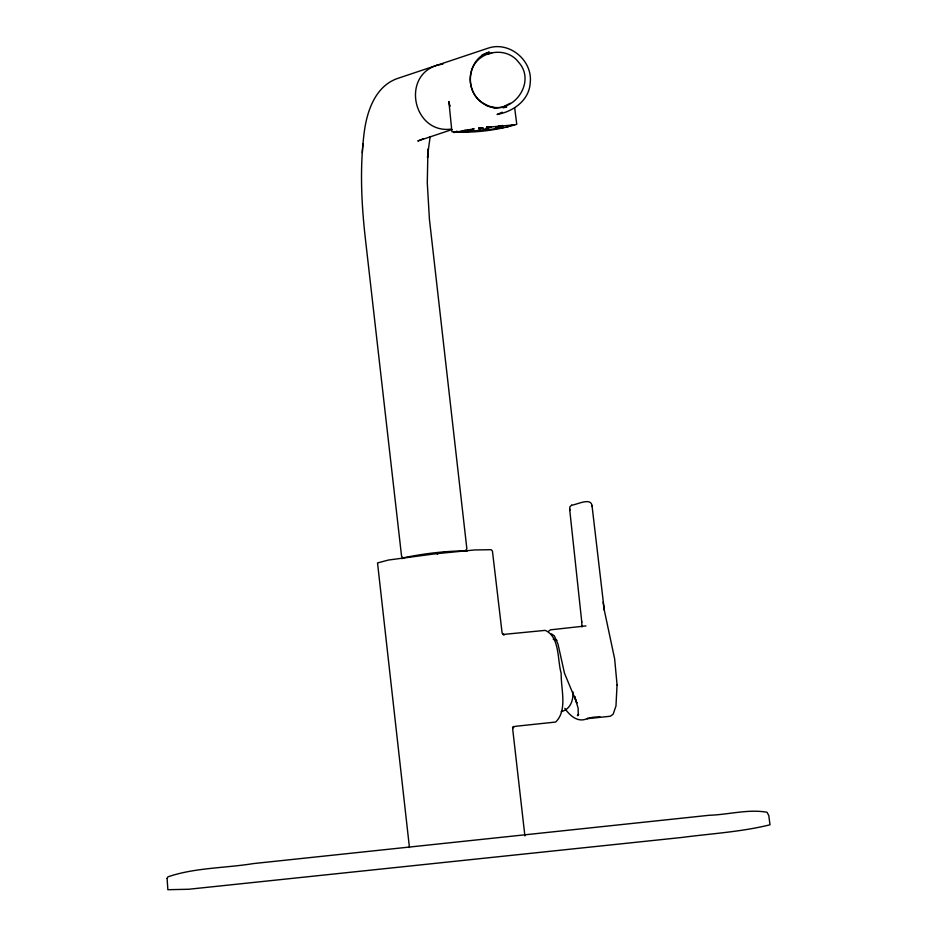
<?xml version="1.0" encoding="UTF-8"?>
<svg xmlns="http://www.w3.org/2000/svg" width="937" height="937" viewBox="0 0 937 937"><rect width="100%" height="100%" fill="white"/><g stroke="black" fill="none" stroke-linecap="round" stroke-linejoin="round"><path stroke-width="1.41" d="M572.894 691.764C573.444 700.349 570.516 709.286 561.181 711.663M502.255 112.206L497.078 114.478C513.253 111.632 529.452 100.236 530.237 82.456C532.696 60.378 509.224 40.877 488.083 48.174L398.729 78.064C375.069 85.49 366.554 111.948 363.989 134.155C359.843 168.145 361.389 202.568 365.125 236.522L401.563 556.145L402.758 557.62M427.869 153.481L427.284 182.82L429.415 219.188L466.86 548.766L465.349 550.769M362.268 152.719L362.584 148.737M362.642 147.859L362.982 143.642M427.869 153.317L430.165 136.72M502.173 125.312L501.658 126.062L499.444 125.921M511.883 125.171L506.612 127.127M483.34 127.912L478.866 128.287M402.032 558.733L402.231 558.089C423.184 553.603 445.251 550.991 466.649 550.827L466.977 551.401M491.375 126.893L490.777 126.975L514.39 124.867M472.974 129.013L453.754 132.527L454.363 131.777M498.496 125.851L498.238 126.8M499.21 125.945L498.601 126.882L495.544 127.584M587.827 718.304C578.223 723.329 569.965 715.786 564.824 708.372M548.332 631.456L550.441 629.84L585.93 625.916M510.302 103.222L503.181 106.853M481.958 55.131L489.337 52.109C466.825 58.082 463.101 93.618 484.909 104.112C509.962 118.917 538.143 83.206 518.395 62.018C505.675 45.163 475.961 51.254 471.182 71.95C467.692 84.529 473.864 98.772 485.401 104.874C487.205 107.041 504.844 109.664 490.461 106.994M479.439 127.9L480.54 127.889M479.756 128.24L480.33 128.182M488.259 127.245L489.723 126.975M454.187 132.293L454.832 131.965M437.251 65.18C400.767 76.073 413.416 133.85 450.966 129.142M422.915 138.899L423.547 138.629M505.5 106.068L506.226 105.752M422.4 139.109L417.797 141.007L452.021 129.552M498.789 128.006L501.037 127.268M571.582 505.219L569.872 506.8L569.79 510.478L581.772 622.004M486.502 54.276L491.761 53.163M437.052 65.239L442.932 64.032M571.675 505.195C577.473 504.563 591.739 496.633 592.137 506.648L604.26 610.046L603.135 602.163M503.274 107.872L506.73 106.888L495.802 108.048M443.939 552.069L444.7 551.928M463.007 131.754L465.256 131.028M472.599 129.81L467.797 130.852L468.078 129.704M468.57 130.946L466.298 131.203M503.755 127.479L494.326 128.896M503.544 127.127L502.759 126.788M478.748 128.217L480.33 128.018M486.795 127.186L489.477 126.975M486.35 127.491L489.864 127.104L486.596 127.327M494.771 128.943L466.685 131.602M488.739 128.592L483.211 129.259M437.017 552.748L437.766 553.943M473.08 131.075L471.674 130.805M578.422 715.341L577.391 715.634L578.644 714.392L578.234 715.212L578.152 708.267L574.592 696.343L576.899 703.16L564.484 673.211L557.948 643.93L554.306 635.86L551.471 633.857M487.041 127.022L488.259 126.917M478.994 128.053L481.876 127.865M472.798 129.013L474.286 128.884M496.551 127.057L501.108 126.928L500.557 125.968M470.128 129.985L467.774 129.786M473.513 130.149L469.987 129.938M553.24 639.28L556.965 640.358M599.668 716.524C601.308 717.426 593.871 716.137 587.101 718.714L610.28 716.255L613.138 714.217L615.972 706.018L617.061 684.678M449.514 104.921L449.877 106.349L448.882 101.512L451.915 131.766C472.599 133.335 496.95 130.407 516.779 124.293L514.636 107.696M617.073 684.935L614.649 658.898L604.236 609.882M592.137 506.648L591.961 505.512M469.355 131.133L459.704 132.328L457.361 132.058L456.811 131.039M502.513 125.863L500.241 126.108M488.083 129.06L485.799 129.341M480.716 129.892L478.444 130.173M466.052 130.266L463.745 130.536M464.377 130.793L462.07 131.051M524.896 835.909L512.715 729.244L513.546 726.433L512.504 727.838L515.186 726.339L555.641 722.052C567.845 710.351 560.771 688.601 561.193 673.398C557.292 660.163 559.998 636.762 545.193 630.378L503.04 634.466L504.282 634.911L502.127 633.189L492.452 551.167L491.246 549.691L474.555 549.96L435.201 553.814L388.468 560.033L377.529 562.938L409.446 847.54M437.11 553.205L437.216 554.142M569.696 509.201L569.79 510.442M581.76 621.817L581.959 626.923M167.102 878.414L167.852 889.705L188.665 889.26L681.89 837.455C711.253 833.602 741.261 831.927 770.015 824.794L768.785 815.6L767.028 812.262C748.241 808.889 728.412 814.698 709.391 815.26L253.4 863.586C225.173 868.166 195.001 867.58 167.946 876.821L167.102 878.414M428.209 149.1L427.553 157.463L428.209 149.1"/></g></svg>
